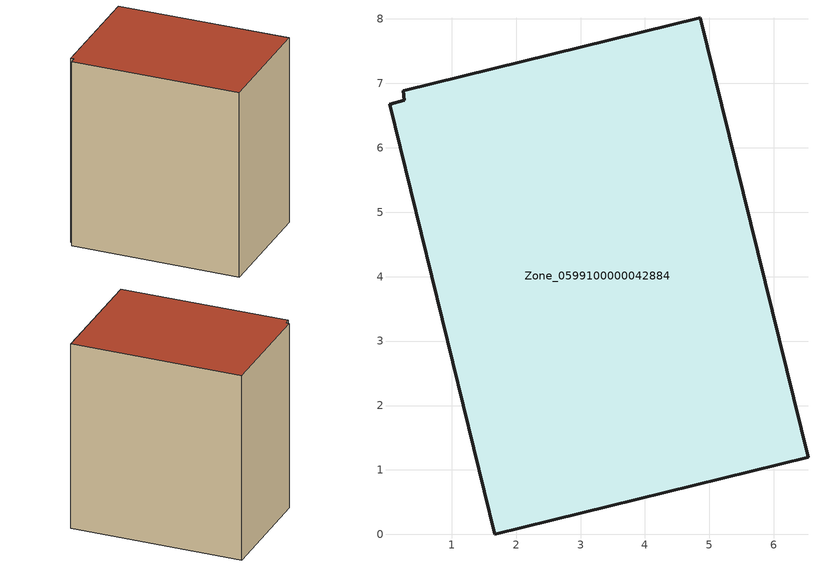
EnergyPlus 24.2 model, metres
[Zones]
Zone_0599100000042884
 floor ground (C_G): 0.04,6.68 0.27,6.73 0.25,6.88 4.86,8.02 6.53,1.2 1.67,0 z0
 wall outside (C_F): 6.53,1.2 4.86,8.02 0.25,6.88 0.27,6.73 0.04,6.68 1.67,0 6.53,1.2 z0:7.82
 roof outside (C_R): 0.27,6.73 0.04,6.68 1.67,0 6.53,1.2 4.86,8.02 0.25,6.88 z7.82
[BUILDING]
Pand.0599100000042884: North Axis=0; Terrain=City; Loads Convergence Tolerance Value=0.04; Temperature Convergence Tolerance Value=0.4; Solar Distribution=FullExterior; Maximum Number of Warmup Days=25; Minimum Number of Warmup Days=1
[Site:Location]
Rotterdam.The.Hague.AP_ZH_NLD Design_Conditions: Latitude=51.96; Longitude=4.45; Time Zone=1; Elevation=-4.5
[SITE:GROUNDTEMPERATURE:BUILDINGSURFACE]
18, 18, 18, 18, 18, 18, 18, 18, 18, 18, 18, 18
[MATERIAL] Thermal Absorptance=0.9; Solar Absorptance=0.7; Visible Absorptance=0.7
Name | Roughness | Thickness | Conductivity | Density | Specific Heat
G.TI.1946 | MediumSmooth | 0.15 | 1 | 540 | 1210
F.TI.1946 | Rough | 0.3 | 0.857143 | 1920 | 840
R.TI.1946 | MediumRough | 0.2 | 0.1 | 1500 | 1000
[CONSTRUCTION]
C_G: G.TI.1946
C_F: F.TI.1946
C_R: R.TI.1946
[ZONE]
Zone_0599100000042884: Type=1; Multiplier=1; Ceiling Height=Autocalculate; Volume=Autocalculate; Floor Area=autocalculate; Part of Total Floor Area=Yes
[ZONEINFILTRATION:DESIGNFLOWRATE]
Infil_Zone_0599100000042884: Zone or ZoneList or Space or SpaceList=Zone_0599100000042884; Schedule=AlwaysOn; Design Flow Rate Calculation Method=Flow/Area; Flow Rate per Floor Area=0.003; Constant Term Coefficient=1; Temperature Term Coefficient=0; Velocity Term Coefficient=0; Velocity Squared Term Coefficient=0
[HVACTEMPLATE:ZONE:IDEALLOADSAIRSYSTEM]
Zone_0599100000042884: Maximum Heating Supply Air Temperature=50; Minimum Cooling Supply Air Temperature=13; Maximum Heating Supply Air Humidity Ratio=0.0156; Minimum Cooling Supply Air Humidity Ratio=0.0077; Heating Limit=NoLimit; Cooling Limit=NoLimit; Dehumidification Control Type=ConstantSensibleHeatRatio; Cooling Sensible Heat Ratio=0.7; Dehumidification Setpoint=60; Humidification Control Type=None; Humidification Setpoint=30; Outdoor Air Method=None; Outdoor Air Flow Rate per Person=0.00944; Outdoor Air Flow Rate per Zone Floor Area=0; Outdoor Air Flow Rate per Zone=0; Demand Controlled Ventilation Type=None; Outdoor Air Economizer Type=NoEconomizer; Heat Recovery Type=None; Sensible Heat Recovery Effectiveness=0.7; Latent Heat Recovery Effectiveness=0.65
[ZONECONTROL:THERMOSTAT]
ThermostatControl_Zone_0599100000042884: Zone or ZoneList=Zone_0599100000042884; Control Type Schedule=DualSetpointControlType; Control 1=Thermostat_Zone_0599100000042884; Temperature Difference Between Cutout And Setpoint=0
[THERMOSTATSETPOINT:DUALSETPOINT]
Thermostat_Zone_0599100000042884: Heating Setpoint Temperature Schedule=HeatingSetpoint_Zone_0599100000042884; Cooling Setpoint Temperature Schedule=CoolingSetpoint_Zone_0599100000042884
[SCHEDULE:COMPACT]
HeatingSetpoint_Zone_0599100000042884: Through: 12/31, For: AllDays, Until: 24:00, 21
CoolingSetpoint_Zone_0599100000042884: Through: 12/31, For: AllDays, Until: 24:00, 24
DualSetpointControlType: Through: 12/31, For: AllDays, Until: 24:00, 4
AlwaysOn: Through: 12/31, For: AllDays, Until: 24:00, 1
